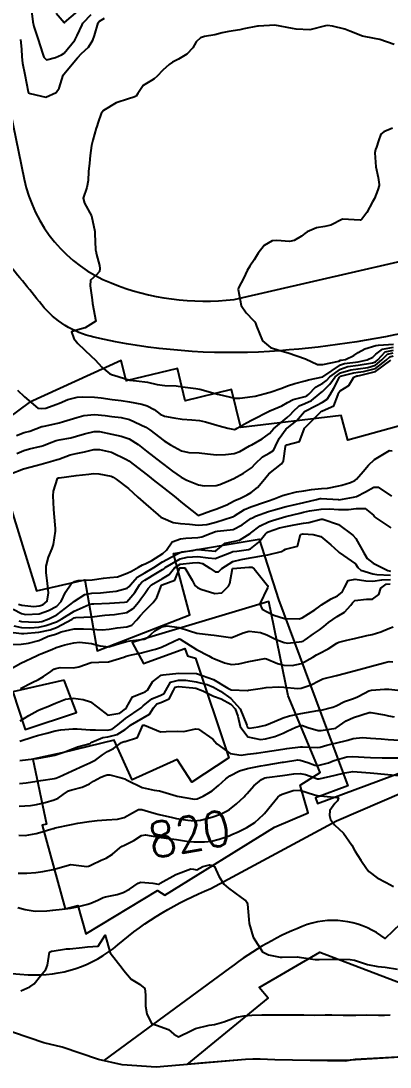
# Model space of a CAD drawing. Header units: metres. Extents: x 318500 to 325275, y 7408834 to 7428799.
# Drawn here: x 321024.3 to 321066.4, y 7424456.8 to 7424576.1 of the extents above; entities that cross this region are included whole.
import ezdxf
from ezdxf.enums import TextEntityAlignment as Align

# ---------------------------------------------------------------- set-up
doc = ezdxf.new("R2010")
doc.units = ezdxf.units.M
doc.header["$MEASUREMENT"] = 0
for name, color, linetype in [('Area', 45, 'Continuous'), ('Cotas', 45, 'Continuous'), ('Curvas de Nivel 1m', 11, 'Continuous'), ('Curvas de Nivel 5m', 15, 'Continuous'), ('Edificações', 30, 'Continuous'), ('Vias Primárias', 230, 'Continuous')]:
    doc.layers.add(name, color=color, linetype=linetype)
doc.styles.add('Style-STANDARD', font='STANDARD.shx')

msp = doc.modelspace()

# ---------------------------------------------------------------- linework, layer by layer
at = {"layer": 'Area'}
msp.add_lwpolyline([(321070.04, 7424458.14), (321062.45, 7424457.7), (321061.32, 7424457.53), (321053.29, 7424457.69), (321051.62, 7424457.74), (321049.93, 7424457.73), (321039.76, 7424456.85), (321035.87, 7424457.12), (321033.17, 7424457.72), (321029.02, 7424459.13), (321026.91, 7424459.62), (321019.84, 7424462.02)], dxfattribs=at)
at = {"layer": 'Curvas de Nivel 1m', "flags": 128}
for points, elevation in [([(321028.33, 7424577.01), (321029.24, 7424575.96), (321029.29, 7424575.92), (321029.3, 7424575.94), (321031.31, 7424577.68)], 799), ([(321024.27, 7424574.02), (321024.36, 7424572.9), (321024.41, 7424572.02), (321024.51, 7424571.31), (321024.74, 7424570.02), (321025.14, 7424568.06), (321025.14, 7424568.01), (321025.14, 7424567.97), (321025.18, 7424567.92), (321025.35, 7424567.84), (321027.17, 7424567.44), (321028.35, 7424567.97), (321028.69, 7424568.46), (321029.15, 7424569.96), (321029.21, 7424570.06), (321030.77, 7424571.94), (321031.24, 7424572.42), (321032.04, 7424573.14), (321032.52, 7424573.92), (321032.71, 7424574.47), (321033.13, 7424575.91), (321033.2, 7424576.01), (321033.29, 7424576.09), (321033.83, 7424576.44)], 801), ([(321066.91, 7424573.46), (321065.27, 7424574.01), (321064.65, 7424574.11), (321063.27, 7424574.38), (321061.83, 7424574.98), (321061.28, 7424575.2), (321059.86, 7424575.55), (321059.29, 7424575.6), (321059.07, 7424575.56), (321057.28, 7424575.12), (321055.7, 7424575.2), (321055.28, 7424575.28), (321053.29, 7424575.64), (321051.42, 7424575.53), (321051.29, 7424575.52), (321049.75, 7424575.22), (321049.28, 7424575.13), (321048.05, 7424574.94), (321047.28, 7424574.76), (321046.45, 7424574.55), (321045.27, 7424574.37), (321044.8, 7424574.22), (321044.32, 7424573.76), (321043.94, 7424573.08), (321043.25, 7424572.35), (321042.28, 7424571.78), (321041.61, 7424571.42), (321041.23, 7424571.17), (321040.5, 7424570.53), (321039.87, 7424569.82), (321039.52, 7424569.51), (321039.2, 7424569.35), (321038.27, 7424568.77), (321037.66, 7424567.85), (321037.46, 7424567.57), (321037.18, 7424567.42), (321036.57, 7424567.26), (321035.17, 7424566.78), (321033.72, 7424565.9), (321033.48, 7424565.59), (321033.14, 7424564.57), (321032.96, 7424564.08), (321032.91, 7424563.91), (321032.5, 7424562.53), (321032.35, 7424561.92), (321032.21, 7424560.79), (321032.12, 7424559.92), (321032.03, 7424558.96), (321032, 7424557.92), (321031.84, 7424557.12), (321031.41, 7424555.93), (321031.58, 7424555.36), (321032.38, 7424553.92), (321032.75, 7424552.13), (321032.76, 7424551.91), (321032.82, 7424550.03), (321032.84, 7424549.91), (321032.94, 7424549.51), (321033.27, 7424548.25), (321033.31, 7424547.9), (321033.26, 7424547.56), (321032.91, 7424547.15), (321032.25, 7424546.57), (321032.23, 7424545.92), (321032.45, 7424544.33), (321032.48, 7424543.91), (321032.84, 7424541.91), (321031.63, 7424541.12), (321030.82, 7424540.9), (321030.07, 7424540.69), (321030.35, 7424539.94), (321030.8, 7424539.35), (321032.34, 7424537.91), (321032.78, 7424537.5), (321033.54, 7424536.67), (321034.46, 7424535.88), (321034.76, 7424535.77), (321034.91, 7424535.73), (321036.75, 7424535.18), (321037.5, 7424535.09), (321038.75, 7424534.95), (321039.87, 7424534.68), (321040.74, 7424534.55), (321042.02, 7424534.51), (321042.74, 7424534.42), (321044.27, 7424534.22), (321044.74, 7424534.13), (321046.21, 7424533.73), (321046.73, 7424533.58), (321046.92, 7424533.52), (321048.72, 7424533.12), (321049.28, 7424533.13), (321050.72, 7424533.29), (321051.04, 7424533.35), (321052.18, 7424533.65), (321052.61, 7424533.76), (321052.73, 7424533.79), (321054.09, 7424534.27), (321054.74, 7424534.54), (321055.57, 7424534.78), (321056.75, 7424535.09), (321057.13, 7424535.21), (321058.76, 7424535.56), (321060.77, 7424536.92), (321061.22, 7424537.08), (321062.78, 7424537.26), (321063.81, 7424537.49), (321064.46, 7424537.81), (321064.79, 7424538.13), (321065.57, 7424538.7), (321066.8, 7424538.95)], 801), ([(321023.81, 7424528.88), (321024.67, 7424529.2), (321025.31, 7424529.36), (321026.68, 7424529.88), (321026.76, 7424529.9), (321027.16, 7424529.98), (321028.68, 7424530.31), (321029.18, 7424530.45), (321030.69, 7424530.93), (321031.48, 7424531.13), (321032.69, 7424531.25), (321033.94, 7424531.14), (321034.69, 7424531.03), (321035.74, 7424530.92), (321036.69, 7424530.7), (321038.55, 7424529.83), (321038.68, 7424529.75), (321039.01, 7424529.49), (321040.66, 7424528.27), (321041.38, 7424527.79), (321042.64, 7424527.11), (321043.47, 7424526.92), (321044.64, 7424526.9), (321045.6, 7424526.77), (321046.63, 7424526.65), (321047.65, 7424526.68), (321048.64, 7424526.82), (321049.27, 7424527.05), (321050.4, 7424527.67), (321050.56, 7424527.76), (321050.65, 7424527.81), (321051.82, 7424528.5), (321052.67, 7424529.09), (321052.92, 7424529.4), (321053.12, 7424529.63), (321054.69, 7424530.92), (321055.06, 7424531.24), (321055.38, 7424531.6), (321056.07, 7424532.24), (321056.71, 7424532.5), (321057.46, 7424532.84), (321058.34, 7424533.57), (321058.55, 7424533.75), (321058.73, 7424533.88), (321059.57, 7424534.72), (321060.17, 7424535.54), (321060.76, 7424535.99), (321061.94, 7424536.34), (321062.77, 7424536.47), (321063.9, 7424536.63), (321064.77, 7424536.88), (321065.47, 7424537.47), (321066.13, 7424538.12), (321066.79, 7424538.28)], 803), ([(321023.85, 7424526.8), (321024.64, 7424527.16), (321025.28, 7424527.36), (321026.64, 7424527.65), (321026.9, 7424527.73), (321027.54, 7424527.98), (321028.34, 7424528.28), (321028.66, 7424528.36), (321029.99, 7424528.61), (321030.66, 7424528.77), (321031.55, 7424529.04), (321032.67, 7424529.3), (321033.26, 7424529.31), (321034.67, 7424529.03), (321035.75, 7424528.78), (321036.66, 7424528.47), (321037.68, 7424527.84), (321038.64, 7424527.09), (321040.3, 7424525.8), (321040.48, 7424525.67), (321040.62, 7424525.56), (321041.61, 7424524.79), (321042.6, 7424524.1), (321043.23, 7424523.76), (321044.59, 7424523.23), (321045.22, 7424523.11), (321046.59, 7424523.15), (321047.02, 7424523.29), (321047.98, 7424523.7), (321048.6, 7424523.97), (321049.72, 7424524.56), (321050.61, 7424525.17), (321051.09, 7424525.66), (321051.87, 7424526.42), (321052.64, 7424526.83), (321053.11, 7424527.16), (321053.34, 7424527.63), (321053.76, 7424528.52), (321054.57, 7424529.61), (321054.68, 7424529.71), (321055.76, 7424530.53), (321056.68, 7424531.59), (321058.01, 7424532.27), (321058.72, 7424532.65), (321059.26, 7424533.02), (321059.61, 7424533.55), (321060.02, 7424534.26), (321060.65, 7424535.53), (321060.76, 7424535.61), (321062.29, 7424535.99), (321062.77, 7424536.07), (321063.41, 7424536.15), (321064.77, 7424536.51), (321065.98, 7424537.46), (321066.4, 7424537.84), (321066.79, 7424537.94)], 804), ([(321023.94, 7424534.02), (321024.72, 7424533.27), (321026.24, 7424531.99), (321026.7, 7424531.94), (321027.14, 7424531.98), (321028.29, 7424532.38), (321028.71, 7424532.55), (321029.68, 7424532.98), (321030.72, 7424533.23), (321031.36, 7424533.28), (321032.72, 7424533.25), (321033.45, 7424533.16), (321034.72, 7424532.97), (321035.73, 7424532.85), (321036.71, 7424532.7), (321038.12, 7424532.43), (321038.71, 7424532.26), (321039.51, 7424531.82), (321040.2, 7424531.31), (321040.69, 7424531.07), (321041.76, 7424530.86), (321042.69, 7424530.73), (321043.8, 7424530.65), (321044.69, 7424530.58), (321045.38, 7424530.43), (321046.68, 7424530.04), (321046.93, 7424529.97), (321047.93, 7424529.7), (321048.68, 7424529.56), (321048.79, 7424529.58), (321048.97, 7424529.69), (321050.04, 7424530.32), (321050.69, 7424530.64), (321052.65, 7424531.64), (321052.68, 7424531.66), (321052.7, 7424531.67), (321054.07, 7424532.26), (321054.72, 7424532.62), (321055.37, 7424532.96), (321056.73, 7424533.29), (321056.94, 7424533.38), (321057.15, 7424533.58), (321057.92, 7424534.39), (321058.75, 7424534.81), (321059.16, 7424535.14), (321059.54, 7424535.55), (321060.77, 7424536.43), (321061.59, 7424536.71), (321062.77, 7424536.87), (321064.43, 7424537.14), (321064.78, 7424537.25), (321065.02, 7424537.48), (321065.87, 7424538.39), (321066.8, 7424538.61)], 802), ([(321024.03, 7424509.64), (321024.4, 7424509.5), (321025.8, 7424509.38), (321026.4, 7424509.43), (321026.81, 7424509.57), (321027.31, 7424509.97), (321027.46, 7424510.93), (321027.35, 7424511.97), (321027.19, 7424513.24), (321027.18, 7424513.97), (321027.45, 7424514.99), (321027.89, 7424515.97), (321028.03, 7424516.44), (321028.24, 7424517.96), (321028.25, 7424518.24), (321028.09, 7424519.96), (321028.05, 7424520.46), (321028, 7424521.97), (321028.03, 7424522.51), (321028.47, 7424523.96), (321028.6, 7424524.03), (321028.69, 7424524.05), (321030.6, 7424524.31), (321032.06, 7424524.46), (321032.61, 7424524.51), (321033.21, 7424524.5), (321034.6, 7424524.21), (321034.83, 7424524.1), (321035.19, 7424523.87), (321036.58, 7424522.82), (321037.64, 7424521.84), (321038.56, 7424521.04), (321039.98, 7424519.81), (321040.29, 7424519.55), (321040.54, 7424519.42), (321041.69, 7424518.94), (321042.53, 7424518.82), (321043.54, 7424518.75), (321044.53, 7424518.65), (321045.52, 7424518.72), (321046.53, 7424518.99), (321048.44, 7424519.58), (321048.55, 7424519.62), (321048.6, 7424519.64), (321048.67, 7424519.69), (321049.81, 7424520.42), (321050.56, 7424520.74), (321052.21, 7424521.29), (321052.57, 7424521.41), (321053.21, 7424521.63), (321054.16, 7424522.03), (321054.58, 7424522.15), (321055.76, 7424522.42), (321056.58, 7424522.57), (321057.45, 7424522.71), (321058.59, 7424522.8), (321059.28, 7424522.86), (321060.59, 7424523.11), (321060.92, 7424523.2), (321061.91, 7424523.52), (321062.39, 7424523.72), (321062.61, 7424523.9), (321063.36, 7424524.76), (321063.97, 7424525.49), (321064.64, 7424526.13), (321066.36, 7424527.16), (321066.65, 7424527.12)], 806), ([(321023.44, 7424509.07), (321024.39, 7424508.56), (321024.83, 7424508.44), (321026.39, 7424508.53), (321027.46, 7424508.9), (321028.4, 7424509.42), (321028.92, 7424509.95), (321029.38, 7424510.99), (321030.05, 7424511.94), (321030.44, 7424512.23), (321030.84, 7424512.32), (321032.45, 7424512.4), (321033.73, 7424512.6), (321034.45, 7424512.67), (321035.32, 7424512.74), (321036.45, 7424513.15), (321036.91, 7424513.39), (321037.74, 7424513.84), (321038.18, 7424514.12), (321038.47, 7424514.23), (321039.25, 7424514.59), (321040.49, 7424515.39), (321040.93, 7424515.79), (321041.56, 7424516.72), (321042.51, 7424517.09), (321043.11, 7424517.16), (321044.51, 7424517.24), (321044.96, 7424517.3), (321046.01, 7424517.73), (321046.52, 7424517.91), (321046.75, 7424517.95), (321048.53, 7424518.16), (321049.55, 7424518.66), (321050.55, 7424519.39), (321050.72, 7424519.49), (321051.09, 7424519.66), (321052.56, 7424520.18), (321053.34, 7424520.41), (321054.56, 7424520.75), (321055.25, 7424520.92), (321056.57, 7424521.23), (321058.03, 7424521.57), (321058.46, 7424521.67), (321058.57, 7424521.68), (321060.55, 7424521.55), (321060.57, 7424521.54), (321062.27, 7424521.82), (321062.58, 7424521.9), (321063.63, 7424522.45), (321064.59, 7424522.98), (321065.08, 7424522.98), (321066.58, 7424521.94)], 807), ([(321024.08, 7424507.72), (321024.38, 7424507.65), (321025.97, 7424507.58), (321026.38, 7424507.6), (321026.69, 7424507.67), (321027.51, 7424507.97), (321028.1, 7424508.25), (321028.39, 7424508.42), (321030.38, 7424509.93), (321030.39, 7424509.95), (321030.41, 7424509.97), (321031.6, 7424510.73), (321032.42, 7424510.89), (321033.39, 7424510.93), (321034.43, 7424511.03), (321035.17, 7424511.12), (321036.43, 7424511.44), (321036.66, 7424511.63), (321036.8, 7424511.85), (321037.58, 7424512.71), (321038.45, 7424513.22), (321039.49, 7424513.81), (321040.48, 7424514.44), (321041.96, 7424515.26), (321042.49, 7424515.51), (321042.68, 7424515.58), (321043.92, 7424515.76), (321044.38, 7424515.86), (321044.49, 7424515.87), (321046.1, 7424515.73), (321046.46, 7424515.69), (321046.49, 7424515.69), (321046.54, 7424515.72), (321047.63, 7424516.57), (321048.51, 7424516.76), (321049.26, 7424516.93), (321050.45, 7424517.67), (321050.49, 7424517.7), (321050.52, 7424517.72), (321051.62, 7424518.57), (321052.54, 7424519.03), (321053, 7424519.17), (321054.55, 7424519.61), (321056.13, 7424520.02), (321056.56, 7424520.12), (321057.25, 7424520.27), (321058.56, 7424520.48), (321059.51, 7424520.49), (321060.56, 7424520.42), (321061.67, 7424520.41), (321062.56, 7424520.52), (321063.59, 7424520.52), (321064.55, 7424519.78), (321064.68, 7424519.6), (321064.8, 7424519.48), (321066.53, 7424518.34)], 808), ([(321023.5, 7424507.16), (321024.37, 7424506.96), (321025.31, 7424506.94), (321026.37, 7424507.02), (321027.16, 7424507.18), (321028.38, 7424507.63), (321028.97, 7424507.95), (321030.4, 7424508.85), (321032.08, 7424509.58), (321032.41, 7424509.65), (321032.64, 7424509.67), (321034.41, 7424509.75), (321036.12, 7424509.85), (321036.38, 7424509.88), (321036.41, 7424509.89), (321037.3, 7424510.97), (321037.85, 7424511.84), (321038.12, 7424512.15), (321038.45, 7424512.36), (321039.9, 7424513.25), (321040.47, 7424513.57), (321040.61, 7424513.66), (321040.78, 7424513.8), (321042.48, 7424514.79), (321043.26, 7424514.99), (321044.48, 7424515.05), (321045.66, 7424514.91), (321046.48, 7424514.83), (321048.35, 7424515.56), (321048.49, 7424515.63), (321048.53, 7424515.64), (321048.94, 7424515.69), (321050.28, 7424515.88), (321050.49, 7424515.95), (321051.47, 7424516.69), (321052.23, 7424517.64), (321052.38, 7424517.79), (321052.52, 7424517.86), (321053.83, 7424518.32), (321054.53, 7424518.5), (321055.47, 7424518.67), (321056.54, 7424518.85), (321057.16, 7424518.96), (321058.55, 7424519.32), (321058.76, 7424519.34), (321060.54, 7424518.72), (321062.18, 7424517.51), (321062.51, 7424517.1), (321063.44, 7424515.5), (321063.83, 7424514.84), (321064.48, 7424514.29), (321065.04, 7424514.04), (321066.18, 7424513.45), (321066.47, 7424513.39)], 809), ([(321023.35, 7424505.02), (321024.35, 7424505.07), (321025.16, 7424505.19), (321026.35, 7424505.5), (321026.69, 7424505.64), (321027.43, 7424505.97), (321028.15, 7424506.18), (321028.36, 7424506.25), (321028.9, 7424506.49), (321030.37, 7424506.8), (321031.45, 7424506.83), (321032.37, 7424506.77), (321033.57, 7424506.69), (321034.37, 7424506.77), (321035.31, 7424506.93), (321036.38, 7424507.03), (321036.98, 7424507.24), (321037.52, 7424507.84), (321037.92, 7424508.31), (321038.4, 7424508.83), (321039.4, 7424509.82), (321039.83, 7424510.4), (321040.36, 7424511.8), (321040.44, 7424511.85), (321041.86, 7424512.37), (321042.43, 7424513.77), (321042.47, 7424513.79), (321043.03, 7424513.76), (321043.84, 7424512.36), (321044.16, 7424511.75), (321044.44, 7424511.54), (321044.82, 7424511.35), (321046.43, 7424510.86), (321047.22, 7424510.92), (321048.01, 7424511.7), (321048.14, 7424512), (321048.45, 7424513.69), (321048.47, 7424513.7), (321050.32, 7424513.83), (321050.47, 7424513.85), (321050.66, 7424513.86), (321050.93, 7424513.66), (321052.44, 7424511.74), (321052.47, 7424511.64), (321052.44, 7424511.51), (321051.55, 7424509.65), (321051.83, 7424509.07), (321052.4, 7424508.74), (321053.16, 7424508.39), (321054.39, 7424507.98), (321056.04, 7424507.95), (321056.39, 7424508.07), (321057.83, 7424508.99), (321058.41, 7424509.41), (321058.62, 7424509.56), (321059.71, 7424510.25), (321060.43, 7424510.59), (321060.96, 7424511), (321061.21, 7424511.52), (321061.66, 7424512.31), (321062.45, 7424512.48), (321063.66, 7424512.29), (321064.45, 7424512.26), (321065.5, 7424512.42), (321066.46, 7424512.45)], 811), ([(321022.75, 7424502.03), (321024.32, 7424502.89), (321026.09, 7424503.75), (321026.33, 7424503.86), (321026.41, 7424503.9), (321026.58, 7424503.98), (321027.82, 7424504.48), (321028.34, 7424504.69), (321029.31, 7424504.98), (321030.35, 7424505.23), (321030.99, 7424505.28), (321032.35, 7424505.14), (321033.36, 7424504.87), (321034.34, 7424504.78), (321035.18, 7424505.04), (321036.35, 7424505.38), (321036.76, 7424505.44), (321038.36, 7424505.65), (321038.5, 7424505.68), (321038.74, 7424505.82), (321039.6, 7424506.58), (321040.38, 7424507.04), (321041, 7424507.17), (321042.38, 7424506.98), (321043.55, 7424506.58), (321044.37, 7424506.34), (321045.97, 7424506.12), (321046.37, 7424506.08), (321048.22, 7424505.83), (321048.36, 7424505.84), (321049.67, 7424506.38), (321050.37, 7424506.55), (321051.63, 7424506.39), (321052.37, 7424506.12), (321053.43, 7424505.62), (321054.35, 7424505.25), (321054.76, 7424505.2), (321056.36, 7424505.37), (321056.51, 7424505.43), (321056.73, 7424505.58), (321057.69, 7424506.25), (321058.38, 7424506.72), (321058.86, 7424507.08), (321059.39, 7424507.54), (321060.4, 7424508.22), (321061.21, 7424508.72), (321061.96, 7424509.51), (321062.15, 7424509.78), (321062.42, 7424510.06), (321063.72, 7424510.19), (321064.42, 7424510.19), (321065.16, 7424510.73), (321065.38, 7424511.47), (321066, 7424511.91), (321066.45, 7424511.96)], 812), ([(321024.28, 7424500.01), (321025.59, 7424500.69), (321026.3, 7424501.04), (321026.89, 7424501.38), (321027.71, 7424501.97), (321028.07, 7424502.2), (321028.31, 7424502.31), (321028.77, 7424502.4), (321030.31, 7424502.38), (321030.9, 7424502.5), (321032.32, 7424502.97), (321033.19, 7424503.03), (321034.32, 7424503.06), (321036.07, 7424503.6), (321036.33, 7424503.69), (321036.93, 7424503.84), (321038.07, 7424504.08), (321038.33, 7424504.14), (321039.66, 7424504.49), (321040.34, 7424504.74), (321041.07, 7424505.07), (321042.36, 7424505.66), (321042.48, 7424505.65), (321044.34, 7424504.46), (321045.74, 7424503.73), (321046.13, 7424503.52), (321046.33, 7424503.42), (321047.55, 7424502.93), (321048.32, 7424502.75), (321049.19, 7424502.81), (321050.32, 7424503.1), (321052.13, 7424503.44), (321052.33, 7424503.41), (321053.57, 7424502.87), (321054.32, 7424502.69), (321055.27, 7424502.65), (321056.32, 7424502.87), (321057.62, 7424503.57), (321058.04, 7424503.86), (321058.34, 7424504.02), (321059.37, 7424504.52), (321060.35, 7424505.17), (321060.59, 7424505.29), (321061.51, 7424505.52), (321062.19, 7424505.69), (321062.36, 7424505.73), (321063.79, 7424506.07), (321064.37, 7424506.18), (321065.36, 7424506.48), (321066.38, 7424506.89), (321066.78, 7424507.05)], 813), ([(321024.23, 7424496.31), (321025.2, 7424496.95), (321026.25, 7424497.49), (321026.58, 7424497.64), (321027.37, 7424497.97), (321027.99, 7424498.23), (321028.26, 7424498.35), (321029.41, 7424498.8), (321030.26, 7424498.9), (321031.43, 7424498.75), (321032.26, 7424498.49), (321033.04, 7424497.89), (321034.24, 7424496.99), (321035.59, 7424497.2), (321036.25, 7424497.7), (321036.37, 7424497.85), (321037.04, 7424499.07), (321038.28, 7424499.56), (321038.47, 7424499.62), (321038.76, 7424499.82), (321039.33, 7424500.78), (321040.31, 7424501.52), (321040.53, 7424501.58), (321042.31, 7424501.76), (321044.31, 7424501.73), (321044.33, 7424501.72), (321046.3, 7424501.04), (321047.92, 7424500.06), (321048.28, 7424499.87), (321050.15, 7424499.8), (321050.28, 7424499.81), (321051.88, 7424500.05), (321052.29, 7424500.11), (321053.71, 7424500.19), (321054.29, 7424500.16), (321055.85, 7424500.03), (321056.29, 7424500.06), (321057.43, 7424500.44), (321058.3, 7424500.9), (321058.76, 7424501.1), (321060.31, 7424501.49), (321060.34, 7424501.5), (321060.45, 7424501.53), (321061.91, 7424501.92), (321062.32, 7424502.03), (321063.04, 7424502.22), (321064.32, 7424502.57), (321065.86, 7424502.99), (321066.33, 7424503.08), (321066.73, 7424503.04)], 814), ([(321024.17, 7424491.81), (321025.8, 7424491.99), (321026.12, 7424492.03), (321026.17, 7424492.03), (321027.81, 7424492.33), (321028.18, 7424492.42), (321029.32, 7424492.8), (321030.19, 7424493.15), (321030.75, 7424493.37), (321032.2, 7424493.76), (321032.29, 7424493.81), (321032.42, 7424493.9), (321033.66, 7424494.44), (321034.21, 7424494.51), (321035.3, 7424494.78), (321036.22, 7424495.35), (321036.5, 7424495.57), (321036.81, 7424495.84), (321038.24, 7424496.66), (321038.99, 7424497.07), (321039.45, 7424497.81), (321039.81, 7424498.25), (321040.26, 7424498.41), (321041.23, 7424498.82), (321041.71, 7424499.78), (321041.91, 7424500.15), (321042.29, 7424500.24), (321043.94, 7424500.1), (321044.28, 7424500.04), (321045.05, 7424499.74), (321046.27, 7424499.14), (321047.15, 7424498.82), (321048.26, 7424498.22), (321048.76, 7424497.68), (321049.05, 7424496.87), (321049.34, 7424495.68), (321050.21, 7424494.52), (321051.66, 7424494.19), (321052.21, 7424494.27), (321053.29, 7424494.55), (321054.22, 7424494.93), (321054.68, 7424495.15), (321055.66, 7424495.6), (321056.08, 7424495.75), (321056.23, 7424495.78), (321056.43, 7424495.78), (321057.04, 7424495.58), (321058.22, 7424495.22), (321058.57, 7424495.21), (321060.23, 7424495.5), (321060.25, 7424495.5), (321060.29, 7424495.53), (321061.43, 7424496.32), (321062.24, 7424496.7), (321064.03, 7424497.26), (321064.25, 7424497.29), (321065.79, 7424497), (321066.24, 7424496.91), (321066.9, 7424496.78)], 816), ([(321024.14, 7424489.18), (321024.9, 7424489.24), (321026.14, 7424489.46), (321026.58, 7424489.54), (321028.15, 7424489.74), (321028.31, 7424489.79), (321028.66, 7424489.95), (321030.16, 7424490.62), (321031.49, 7424491.24), (321032.17, 7424491.55), (321032.41, 7424491.66), (321032.84, 7424491.89), (321033.62, 7424492.45), (321034.18, 7424492.83), (321034.88, 7424493.18), (321035.78, 7424493.86), (321036.09, 7424493.96), (321036.2, 7424493.98), (321037.63, 7424494.41), (321038.22, 7424495.82), (321038.41, 7424495.82), (321040.22, 7424495.09), (321040.89, 7424495.12), (321042.22, 7424495.16), (321042.88, 7424495.1), (321044.23, 7424495.42), (321044.59, 7424495.37), (321046.21, 7424494.25), (321046.67, 7424493.71), (321048.18, 7424492.6), (321049.44, 7424492.42), (321050.18, 7424492.52), (321051.18, 7424492.66), (321052.19, 7424492.79), (321052.92, 7424492.9), (321054.19, 7424493.1), (321054.63, 7424493.17), (321056.2, 7424493.35), (321056.44, 7424493.35), (321058.2, 7424493.27), (321058.44, 7424493.32), (321059.21, 7424493.54), (321059.99, 7424493.75), (321060.2, 7424493.78), (321061.6, 7424494.12), (321062.21, 7424494.32), (321063.28, 7424494.43), (321064.21, 7424494.36), (321065.4, 7424494.28), (321066.21, 7424494.21), (321067.52, 7424494.13)], 817), ([(321024.1, 7424486.6), (321025.41, 7424486.68), (321026.1, 7424486.77), (321027.08, 7424487), (321028.11, 7424487.31), (321028.55, 7424487.51), (321029.13, 7424487.94), (321029.73, 7424488.33), (321030.13, 7424488.46), (321031.3, 7424488.75), (321032.14, 7424489.15), (321032.6, 7424489.44), (321033.41, 7424489.89), (321033.93, 7424490.1), (321034.15, 7424490.17), (321034.45, 7424490.17), (321035.64, 7424489.86), (321036.15, 7424489.7), (321036.43, 7424489.56), (321038.13, 7424488.71), (321039.51, 7424488.43), (321040.13, 7424488.36), (321042.04, 7424487.77), (321042.12, 7424487.75), (321042.15, 7424487.74), (321044.11, 7424487.39), (321044.43, 7424487.43), (321045.09, 7424487.73), (321045.74, 7424488.1), (321046.13, 7424488.36), (321046.87, 7424488.97), (321047.69, 7424489.7), (321048.15, 7424490.04), (321049.23, 7424490.61), (321050.16, 7424490.88), (321051.69, 7424491.18), (321052.17, 7424491.27), (321054.16, 7424491.6), (321054.25, 7424491.61), (321055.89, 7424491.87), (321056.17, 7424491.86), (321057.05, 7424491.58), (321057.86, 7424491.26), (321058.17, 7424491.23), (321059.39, 7424491.54), (321059.95, 7424491.75), (321060.17, 7424491.83), (321061.49, 7424492.21), (321062.18, 7424492.28), (321063.48, 7424492.19), (321064.18, 7424492.14), (321065.52, 7424492.12), (321066.18, 7424492.11), (321067.51, 7424492.11)], 818), ([(321024.06, 7424483.3), (321024.79, 7424483.27), (321026.06, 7424483.48), (321026.46, 7424483.58), (321027.73, 7424483.96), (321027.99, 7424484.05), (321028.07, 7424484.07), (321028.23, 7424484.12), (321030.08, 7424484.5), (321030.81, 7424484.65), (321032.08, 7424484.84), (321033.02, 7424484.95), (321034.08, 7424485.05), (321035.32, 7424485.1), (321036.08, 7424485.31), (321037.03, 7424485.84), (321037.71, 7424486.21), (321038.1, 7424486.2), (321039.53, 7424485.81), (321040.09, 7424485.66), (321041.61, 7424485.3), (321042.08, 7424485.21), (321043.34, 7424485.01), (321044.08, 7424484.94), (321044.81, 7424485), (321046.09, 7424485.35), (321047.09, 7424485.7), (321047.77, 7424486.02), (321048.1, 7424486.23), (321048.9, 7424486.88), (321049.77, 7424487.67), (321049.95, 7424487.84), (321050.13, 7424488.04), (321050.9, 7424488.9), (321051.76, 7424489.65), (321052.15, 7424489.81), (321052.38, 7424489.86), (321054.15, 7424490.11), (321055.45, 7424490.3), (321056.16, 7424490.33), (321056.76, 7424490.19), (321058.15, 7424489.73), (321058.32, 7424489.72), (321060.16, 7424490.12), (321061.28, 7424490.39), (321062.16, 7424490.54), (321063.16, 7424490.49), (321064.16, 7424490.38), (321065, 7424490.31), (321066.16, 7424490.2), (321067.48, 7424490.11)], 819), ([(321023.95, 7424475.03), (321024.78, 7424474.83), (321025.94, 7424474.61), (321027.26, 7424474.65), (321027.94, 7424474.75), (321029.03, 7424474.85), (321029.95, 7424474.95), (321030.74, 7424475.12), (321031.95, 7424475.43), (321032.3, 7424475.55), (321033.07, 7424475.89), (321033.68, 7424476.17), (321033.97, 7424476.27), (321035.3, 7424476.53), (321035.97, 7424476.74), (321036.69, 7424477.13), (321037.69, 7424477.82), (321037.99, 7424477.94), (321039.38, 7424477.81), (321039.99, 7424477.71), (321040.07, 7424477.72), (321040.21, 7424477.8), (321042, 7424478.79), (321043.7, 7424479.44), (321044.01, 7424479.43), (321044.39, 7424479.35), (321045.08, 7424479.73), (321045.84, 7424479.9), (321046.01, 7424479.88), (321046.4, 7424479.71), (321046.89, 7424478.6), (321047.48, 7424477.7), (321047.98, 7424477.24), (321049.44, 7424476.2), (321049.96, 7424475.79), (321050.07, 7424475.66), (321050.18, 7424475.43), (321050.33, 7424473.66), (321050.36, 7424473.22), (321050.82, 7424471.65), (321051.89, 7424470), (321052.55, 7424469.63), (321053.88, 7424469.4), (321054.1, 7424469.38), (321055.88, 7424469.42), (321056.05, 7424469.4), (321057.87, 7424469.13), (321058.33, 7424469.1), (321059.87, 7424469.16), (321060.24, 7424469.16), (321061.87, 7424469.13), (321062.35, 7424469.03), (321063.87, 7424468.53), (321065.03, 7424468.3), (321065.86, 7424468.23), (321067.29, 7424468.01)], 821), ([(321024.3, 7424465.53), (321025.33, 7424465.99), (321025.83, 7424466.34), (321026.56, 7424467.26), (321027.16, 7424467.97), (321027.36, 7424468.47), (321027.58, 7424469.96), (321027.79, 7424470.05), (321027.88, 7424470.06), (321029.51, 7424470.32), (321029.89, 7424470.35), (321031.3, 7424470.5), (321031.89, 7424470.57), (321033.14, 7424470.64), (321033.91, 7424471.88), (321034.49, 7424469.87), (321035.85, 7424468.11), (321036.05, 7424467.85), (321036.88, 7424466.87), (321037.84, 7424466.32), (321038.43, 7424465.81), (321038.54, 7424465.09), (321038.53, 7424463.81), (321038.68, 7424462.92), (321039.2, 7424461.81), (321039.77, 7424461.61), (321041.14, 7424461.15), (321041.76, 7424460.59), (321042.28, 7424460.29), (321043.76, 7424461.03), (321044.24, 7424461.26), (321045.77, 7424461.62), (321046.38, 7424461.71), (321047.47, 7424462), (321047.78, 7424462.12), (321048.92, 7424462.54), (321049.79, 7424462.71), (321050.65, 7424462.78), (321051.79, 7424462.82), (321052.6, 7424462.81), (321053.79, 7424462.8), (321054.59, 7424462.79), (321055.79, 7424462.79), (321056.57, 7424462.79), (321057.79, 7424462.78), (321059.04, 7424462.79), (321059.79, 7424462.79), (321061.06, 7424462.78), (321061.79, 7424462.77), (321062.51, 7424462.78), (321063.79, 7424462.79), (321065.11, 7424462.78), (321065.79, 7424462.78), (321066.43, 7424462.81)], 822)]:
    msp.add_lwpolyline(points, dxfattribs=dict(at, elevation=elevation))
at = {"layer": 'Curvas de Nivel 5m', "flags": 128}
for points, elevation in [([(321025.43, 7424577.89), (321025.66, 7424576.01), (321025.78, 7424575.5), (321026.29, 7424574), (321026.77, 7424572.46), (321026.94, 7424571.99), (321027.23, 7424571.71), (321028.24, 7424571.97), (321028.95, 7424572.25), (321029.24, 7424572.46), (321030.45, 7424573.94), (321030.74, 7424574.47), (321031.29, 7424575.7), (321031.36, 7424575.86), (321031.4, 7424575.93), (321032.34, 7424576.88)], 800), ([(321066.7, 7424563.9), (321065.73, 7424563.47), (321065.39, 7424563.21), (321065.11, 7424562.45), (321064.87, 7424561.72), (321064.78, 7424561.48), (321064.7, 7424561.09), (321064.8, 7424559.48), (321065.06, 7424558.29), (321065.2, 7424557.48), (321065.18, 7424557.35), (321065.04, 7424556.88), (321064.64, 7424555.88), (321064.44, 7424555.49), (321063.79, 7424554.28), (321063.21, 7424553.51), (321063.08, 7424553.43), (321063, 7424553.41), (321061, 7424553.53), (321059.68, 7424552.86), (321058.99, 7424552.69), (321058.02, 7424552.54), (321056.98, 7424552.08), (321056.69, 7424551.88), (321056.33, 7424551.6), (321055.48, 7424551.09), (321054.96, 7424550.97), (321053.51, 7424551.08), (321052.96, 7424551.05), (321052.06, 7424550.54), (321051.38, 7424549.66), (321050.93, 7424548.88), (321050.43, 7424548.17), (321050.13, 7424547.68), (321049.75, 7424546.84), (321049.13, 7424545.69), (321049.09, 7424545.49), (321049.45, 7424543.68), (321050.02, 7424542.85), (321050.84, 7424541.99), (321051, 7424541.82), (321051.09, 7424541.67), (321051.19, 7424541.31), (321051.87, 7424539.65), (321052.8, 7424538.89), (321053.86, 7424538.56), (321054.79, 7424538.28), (321056.78, 7424537.59), (321058.16, 7424536.95), (321058.77, 7424536.95), (321060.58, 7424537.33), (321060.78, 7424537.44), (321060.85, 7424537.46), (321061.34, 7424537.52), (321062.31, 7424537.99), (321062.79, 7424538.33), (321063.55, 7424538.75), (321064.8, 7424539.11), (321065.11, 7424539.17), (321066.81, 7424539.29)], 800), ([(321023.04, 7424524.47), (321024.61, 7424525.05), (321026.04, 7424525.43), (321026.62, 7424525.58), (321027.94, 7424525.97), (321028.46, 7424526.12), (321028.62, 7424526.18), (321029.92, 7424526.65), (321030.63, 7424526.82), (321031.55, 7424527.01), (321032.64, 7424527.25), (321033.26, 7424527.28), (321034.64, 7424526.95), (321036.35, 7424526.12), (321036.62, 7424525.97), (321036.79, 7424525.85), (321038.61, 7424524.44), (321038.95, 7424524.17), (321039.4, 7424523.82), (321040.59, 7424522.9), (321041.99, 7424521.78), (321042.56, 7424521.31), (321044.54, 7424519.75), (321045.98, 7424520.29), (321046.55, 7424520.46), (321047.82, 7424520.96), (321048.57, 7424521.37), (321048.78, 7424521.47), (321049.29, 7424521.68), (321050.14, 7424522.11), (321050.58, 7424522.38), (321051.3, 7424522.95), (321051.9, 7424523.65), (321052.61, 7424524.48), (321054.04, 7424525.62), (321054.26, 7424525.98), (321054.51, 7424527.61), (321054.54, 7424527.72), (321054.65, 7424527.8), (321056.08, 7424528.18), (321056.61, 7424529.59), (321056.64, 7424529.63), (321056.68, 7424529.68), (321058.52, 7424531.56), (321058.63, 7424531.64), (321058.7, 7424531.66), (321060, 7424532.25), (321060.49, 7424533.53), (321060.55, 7424533.71), (321060.74, 7424533.94), (321061.71, 7424534.55), (321062.3, 7424535.51), (321062.62, 7424535.65), (321062.76, 7424535.67), (321062.95, 7424535.69), (321064.77, 7424536.14), (321066.52, 7424537.45)], 805), ([(321022.82, 7424506.49), (321024.36, 7424506.27), (321024.63, 7424506.27), (321026.36, 7424506.44), (321027.65, 7424506.69), (321028.37, 7424506.96), (321030.17, 7424507.93), (321030.39, 7424508.06), (321030.59, 7424508.12), (321032.39, 7424508.2), (321033.9, 7424508.38), (321034.4, 7424508.43), (321034.99, 7424508.46), (321036.4, 7424508.68), (321037.12, 7424509.13), (321037.72, 7424509.84), (321038, 7424510.25), (321038.43, 7424510.86), (321038.83, 7424511.43), (321039.19, 7424511.82), (321040.45, 7424512.56), (321041.23, 7424513.01), (321041.82, 7424513.78), (321042.47, 7424514.2), (321043.87, 7424514.36), (321044.48, 7424514.37), (321045.01, 7424514.28), (321045.86, 7424513.73), (321046.46, 7424513.3), (321046.85, 7424513.32), (321047.24, 7424513.71), (321048.48, 7424514.5), (321049.42, 7424514.74), (321050.48, 7424514.91), (321052.02, 7424515.19), (321052.49, 7424515.24), (321054.05, 7424515.62), (321054.32, 7424515.79), (321054.49, 7424515.92), (321055.87, 7424516.23), (321056.2, 7424517.59), (321056.46, 7424517.66), (321056.52, 7424517.66), (321057.66, 7424517.57), (321058.52, 7424517.35), (321059.67, 7424516.38), (321060.49, 7424515.62), (321060.63, 7424515.53), (321062.48, 7424514.24), (321062.76, 7424513.8), (321063.11, 7424513.5), (321064.46, 7424513.07), (321064.9, 7424513.03), (321066.46, 7424512.93)], 810), ([(321024.2, 7424494.01), (321025.7, 7424494.49), (321026.21, 7424494.64), (321027.26, 7424494.92), (321028.22, 7424495.17), (321028.88, 7424495.29), (321030.22, 7424495.41), (321030.74, 7424495.4), (321032.22, 7424495.31), (321032.81, 7424495.31), (321034.22, 7424495.27), (321034.72, 7424495.38), (321035.35, 7424495.86), (321036.24, 7424496.58), (321038.02, 7424497.82), (321038.15, 7424497.92), (321038.25, 7424498.03), (321039.23, 7424498.84), (321040.27, 7424499.26), (321040.64, 7424499.43), (321040.83, 7424499.79), (321041.36, 7424500.72), (321042.3, 7424500.98), (321043.11, 7424500.95), (321044.3, 7424500.79), (321045.55, 7424500.47), (321046.29, 7424500.17), (321047.09, 7424499.71), (321048.27, 7424498.88), (321049.34, 7424497.68), (321050.08, 7424495.82), (321050.13, 7424495.67), (321050.23, 7424495.54), (321050.39, 7424495.5), (321051.36, 7424495.65), (321052.23, 7424495.83), (321052.53, 7424495.93), (321054.24, 7424496.67), (321054.95, 7424496.89), (321056.25, 7424497.15), (321058.18, 7424497.49), (321058.25, 7424497.5), (321058.58, 7424497.56), (321059.91, 7424497.88), (321060.26, 7424498.04), (321061.24, 7424498.54), (321062.27, 7424498.89), (321062.72, 7424499.06), (321063.51, 7424499.49), (321064.01, 7424499.76), (321064.29, 7424499.83), (321065.8, 7424499.94), (321066.29, 7424499.95), (321067.98, 7424499.73)], 815), ([(321024, 7424478.97), (321024.98, 7424478.97), (321026, 7424479.05), (321026.81, 7424479.16), (321028, 7424479.38), (321030.01, 7424479.93), (321031.83, 7424479.73), (321032.01, 7424479.74), (321032.13, 7424479.78), (321032.38, 7424479.9), (321033.47, 7424480.44), (321034.02, 7424480.68), (321034.77, 7424481.13), (321035.59, 7424481.86), (321035.85, 7424482.05), (321036.04, 7424482.13), (321037.18, 7424482.7), (321038.06, 7424483.26), (321038.53, 7424483.34), (321040.06, 7424483.07), (321040.9, 7424482.94), (321042.06, 7424482.78), (321043.21, 7424482.6), (321044.05, 7424482.52), (321045.26, 7424482.52), (321046.05, 7424482.62), (321046.91, 7424482.85), (321048.06, 7424483.23), (321048.39, 7424483.36), (321049.09, 7424483.67), (321050.07, 7424484.15), (321051.01, 7424484.72), (321051.98, 7424485.64), (321052.03, 7424485.7), (321052.09, 7424485.78), (321052.95, 7424486.78), (321053.64, 7424487.62), (321053.89, 7424487.84), (321054.13, 7424487.95), (321055.36, 7424488.37), (321056.13, 7424488.41), (321057.81, 7424487.88), (321058.12, 7424487.8), (321060.02, 7424487.63), (321060.12, 7424487.62), (321060.56, 7424487.53), (321060.43, 7424487.21), (321060.11, 7424486.91), (321059.54, 7424486.1), (321059.52, 7424485.54), (321059.62, 7424485.07), (321060.08, 7424484.48), (321061.1, 7424483.52), (321062.05, 7424482.15), (321062.42, 7424481.5), (321063.09, 7424480.43), (321063.73, 7424479.48), (321063.85, 7424479.32), (321064.01, 7424479.16), (321064.97, 7424478.44), (321065.99, 7424477.9), (321066.8, 7424477.44)], 820)]:
    msp.add_lwpolyline(points, dxfattribs=dict(at, elevation=elevation))
at = {"layer": 'Edificações'}
msp.add_lwpolyline([(321073.17, 7424531.53), (321061.62, 7424528.32), (321060.83, 7424531.16), (321049.4, 7424529.78), (321048.35, 7424534.1), (321043.05, 7424532.82), (321042.16, 7424536.5), (321036.32, 7424535.09), (321035.76, 7424537.4), (321025.27, 7424532.63), (321020.51, 7424529.14), (321026.08, 7424511.14), (321031.6, 7424512.4), (321033.01, 7424504.3), (321043.57, 7424508.4), (321041.72, 7424515.42), (321051.49, 7424517.06), (321053.71, 7424510.18), (321061.62, 7424488.91), (321057.92, 7424487.54), (321058.16, 7424486.9), (321072.37, 7424492.18)], dxfattribs=at)
for points in [[(321029, 7424492.67), (321025.66, 7424491.97), (321027.22, 7424484.56), (321026.73, 7424484.45), (321029.35, 7424474.9), (321030.8, 7424475.29), (321031.7, 7424472.03), (321039.9, 7424476.98), (321040.72, 7424476.45), (321053.26, 7424484.21), (321057.07, 7424485.85), (321056.16, 7424488.98), (321058.44, 7424490.42), (321054.8, 7424499.17), (321052.59, 7424509.92), (321037.02, 7424505.26), (321038.29, 7424502.86), (321043.01, 7424504.57), (321043.32, 7424503.73), (321044.24, 7424503.49), (321048.02, 7424492.1), (321043.8, 7424489.35), (321042.12, 7424491.93), (321037.02, 7424489.59), (321034.95, 7424494.11)], [(321029.23, 7424500.95), (321023.4, 7424499.65), (321024.81, 7424495.34), (321030.66, 7424497.26)], [(321043.27, 7424457.15), (321052.51, 7424464.69), (321051.49, 7424465.94), (321058.41, 7424469.94), (321067.69, 7424466.42), (321073.82, 7424457.94), (321070.04, 7424458.14), (321066.24, 7424457.92), (321061.88, 7424457.62), (321057.31, 7424457.61), (321053.29, 7424457.69), (321051.62, 7424457.74), (321050.77, 7424457.74), (321049.93, 7424457.73), (321044.84, 7424457.29)]]:
    msp.add_lwpolyline(points, close=True, dxfattribs=at)
at = {"layer": 'Vias Primárias'}
for points in [[(320847.5, 7424714.29, -0.02148), (320898.69, 7424697.21, -0.016568), (320946.48, 7424677.11, 0.021634), (320968.17, 7424668.25, -0.119261), (320989.53, 7424654.19, -0.075795), (321005.28, 7424638.42), (321007.18, 7424635.88), (321008.43, 7424632.99), (321010.93, 7424625.09), (321024.69, 7424558.1, 0.251933), (321034.59, 7424546.25, 0.124923), (321048.63, 7424544.38), (321080.7, 7424551.73, 0.170016), (321107.48, 7424568.59), (321135.73, 7424593.98), (321146.38, 7424601.82), (321150.73, 7424604.41, -0.110904), (321167.18, 7424609.78), (321201.66, 7424617.87, 0.085974), (321221.85, 7424626.46, -0.02468)], [(321217.71, 7424617.15, -0.123232), (321205.93, 7424612.91), (321161.28, 7424602.8, 0.163541), (321141.7, 7424590.88, -0.04076), (321114.16, 7424563.1, -0.078509), (321087.12, 7424546.47, -0.083182), (321052.69, 7424538.45, -0.071826), (321032.63, 7424540.07, -0.168034), (321026.69, 7424543.77, 0.001885), (321022.26, 7424549.19, -0.178933), (321016.25, 7424566.49), (321010.88, 7424593.41), (321006.36, 7424616.5), (321002.18, 7424630.81, 0.183577), (320996.26, 7424638.65, 0.106047), (320956.85, 7424667.11, 0.45469), (320942.68, 7424664.77), (320945.38, 7424640.48), (320951.15, 7424606.83), (320956.93, 7424573.07, -0.148837), (320954.5, 7424553.91, 0.047026), (320945.45, 7424527.31, 0.072661), (320943.03, 7424500, 0.033477), (320945.11, 7424483.21, -1.414823)], [(320973.47, 7424475.49), (320984.94, 7424474.25), (321010.32, 7424469.29, 0.032373), (321025.12, 7424467.38, 0.195059), (321035.37, 7424470.79, -0.081741), (321045.99, 7424477.21), (321060.31, 7424484.91), (321080.36, 7424493.57), (321098.4, 7424500.81), (321115.53, 7424507.42), (321128.21, 7424513.74), (321145.63, 7424525.57), (321154.79, 7424532.78), (321170.76, 7424549.22, -0.14236), (321197.38, 7424564.36, -0.12521), (321217.26, 7424564.06, -0.030018)], [(321080.2, 7424457.84), (321075.53, 7424464.79), (321067.63, 7424473.18), (321065.85, 7424471.51, 0.25015), (321056.98, 7424473.1, 0.075314), (321048.12, 7424468.12), (321033.77, 7424457.59)]]:
    msp.add_lwpolyline(points, format="xyb", dxfattribs=at)

# ---------------------------------------------------------------- texts
at = {"layer": 'Cotas', "style": 'Style-STANDARD'}
msp.add_text('820', height=4, rotation=10.1011, dxfattribs=at).set_placement((321043.52, 7424483.44, 820), align=Align.MIDDLE_CENTER)

doc.saveas('drawing.dxf')
